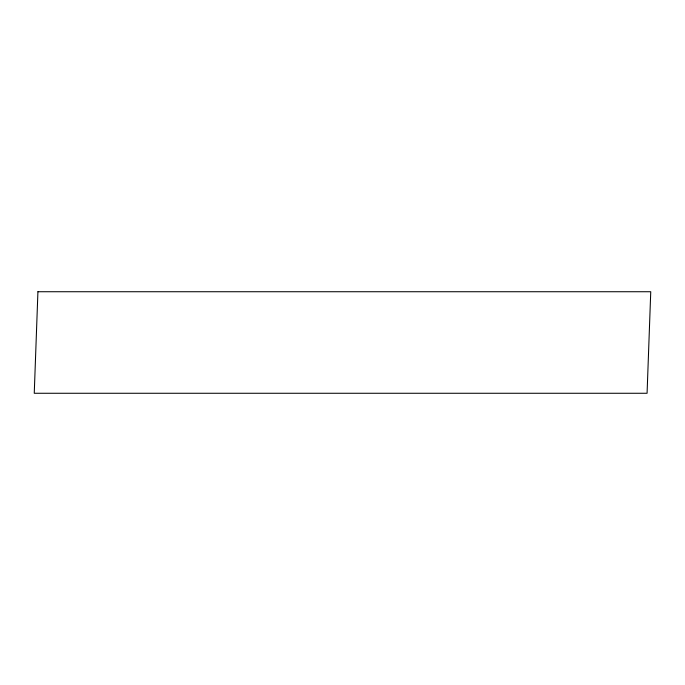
<?xml version="1.0" encoding="UTF-8"?>
<svg xmlns="http://www.w3.org/2000/svg" width="685" height="685" viewBox="0 0 685 685"><rect width="100%" height="100%" fill="white"/><g stroke="black" fill="none" stroke-linecap="round" stroke-linejoin="round"><path stroke-width="1.03" d="M37.923 291.733L34.25 393.267L647.077 393.267L650.75 291.733L37.923 291.733"/></g></svg>
